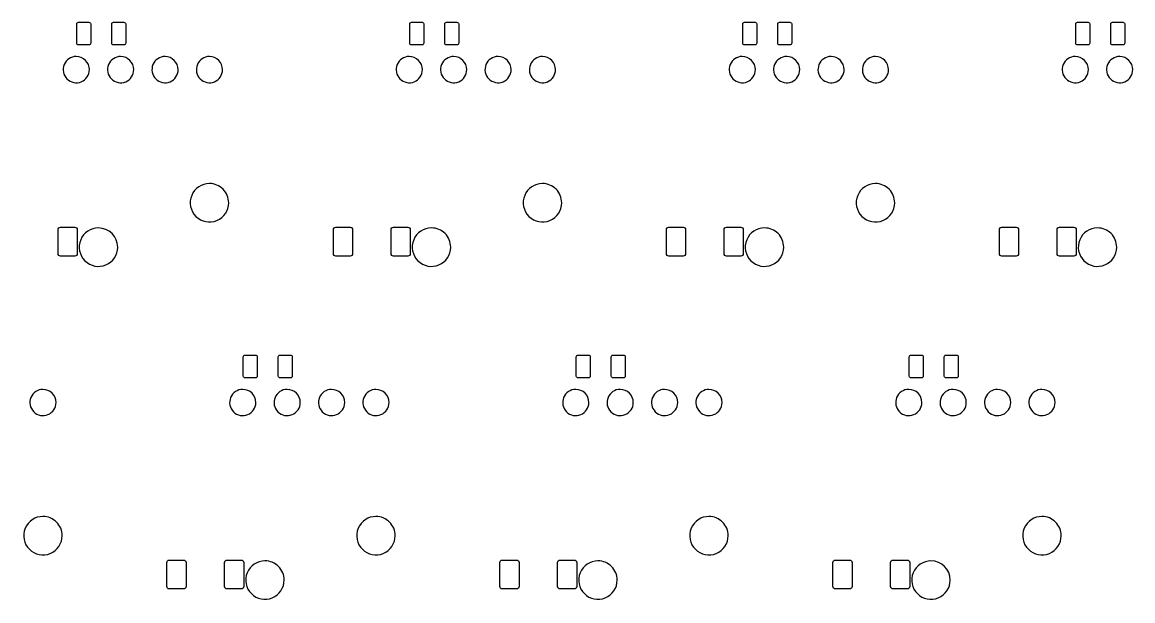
# Model space of a CAD drawing. Extents: x 0 to 449, y -141 to 0.
# Drawn here: x 184.4 to 247.9, y -68.2 to -35.1 of the extents above; entities that cross this region are included whole.
import ezdxf

# ---------------------------------------------------------------- set-up
doc = ezdxf.new("R2010")
doc.units = 0
doc.layers.get('0').update_dxf_attribs({"linetype": 'CONTINUOUS'})

msp = doc.modelspace()

# ---------------------------------------------------------------- linework, layer by layer
at = {"color": 7}
for p, q in [((187.53749, -35.193219), (187.54511, -35.154951)), ((187.53749, -36.293219), (187.53749, -35.193219)), ((187.54511, -35.154951), (187.56678, -35.122508)), ((187.56678, -35.122508), (187.59923, -35.100831)), ((187.59923, -35.100831), (187.63749, -35.093219)), ((187.63749, -35.093219), (188.23749, -35.093219)), ((188.23749, -35.093219), (188.27576, -35.100831)), ((188.27576, -35.100831), (188.30821, -35.122508)), ((188.30821, -35.122508), (188.32988, -35.154951)), ((188.32988, -35.154951), (188.33749, -35.193219)), ((188.33749, -35.193219), (188.33749, -36.293219)), ((189.5375, -35.193219), (189.54511, -35.154951)), ((189.5375, -36.293219), (189.5375, -35.193219)), ((189.54511, -35.154951), (189.56679, -35.122508)), ((189.56679, -35.122508), (189.59923, -35.100831)), ((189.59923, -35.100831), (189.6375, -35.093219)), ((189.6375, -35.093219), (190.2375, -35.093219)), ((190.2375, -35.093219), (190.27576, -35.100831)), ((190.27576, -35.100831), (190.30821, -35.122508)), ((190.30821, -35.122508), (190.32988, -35.154951)), ((190.32988, -35.154951), (190.3375, -35.193219)), ((190.3375, -35.193219), (190.3375, -36.293219)), ((206.58749, -35.193219), (206.59511, -35.154951)), ((206.58749, -36.293219), (206.58749, -35.193219)), ((206.59511, -35.154951), (206.61678, -35.122508)), ((206.61678, -35.122508), (206.64923, -35.100831)), ((206.64923, -35.100831), (206.68749, -35.093219)), ((206.68749, -35.093219), (207.28749, -35.093219)), ((207.28749, -35.093219), (207.32576, -35.100831)), ((207.32576, -35.100831), (207.35821, -35.122508)), ((207.35821, -35.122508), (207.37988, -35.154951)), ((207.37988, -35.154951), (207.38749, -35.193219)), ((207.38749, -35.193219), (207.38749, -36.293219)), ((208.5875, -35.193219), (208.59511, -35.154951)), ((208.5875, -36.293219), (208.5875, -35.193219)), ((208.59511, -35.154951), (208.61679, -35.122508)), ((208.61679, -35.122508), (208.64923, -35.100831)), ((208.64923, -35.100831), (208.6875, -35.093219)), ((208.6875, -35.093219), (209.2875, -35.093219)), ((209.2875, -35.093219), (209.32576, -35.100831)), ((209.32576, -35.100831), (209.35821, -35.122508)), ((209.35821, -35.122508), (209.37988, -35.154951)), ((209.37988, -35.154951), (209.3875, -35.193219)), ((209.3875, -35.193219), (209.3875, -36.293219)), ((225.63749, -35.193219), (225.64511, -35.154951)), ((225.63749, -36.293219), (225.63749, -35.193219)), ((225.64511, -35.154951), (225.66678, -35.122508)), ((225.66678, -35.122508), (225.69923, -35.100831)), ((225.69923, -35.100831), (225.73749, -35.093219)), ((225.73749, -35.093219), (226.33749, -35.093219)), ((226.33749, -35.093219), (226.37576, -35.100831)), ((226.37576, -35.100831), (226.40821, -35.122508)), ((226.40821, -35.122508), (226.42988, -35.154951)), ((226.42988, -35.154951), (226.43749, -35.193219)), ((226.43749, -35.193219), (226.43749, -36.293219)), ((227.6375, -35.193219), (227.64511, -35.154951)), ((227.6375, -36.293219), (227.6375, -35.193219)), ((227.64511, -35.154951), (227.66679, -35.122508)), ((227.66679, -35.122508), (227.69923, -35.100831)), ((227.69923, -35.100831), (227.7375, -35.093219)), ((227.7375, -35.093219), (228.3375, -35.093219)), ((228.3375, -35.093219), (228.37576, -35.100831)), ((228.37576, -35.100831), (228.40821, -35.122508)), ((228.40821, -35.122508), (228.42988, -35.154951)), ((228.42988, -35.154951), (228.4375, -35.193219)), ((228.4375, -35.193219), (228.4375, -36.293219)), ((244.68749, -35.193219), (244.69511, -35.154951)), ((244.68749, -36.293219), (244.68749, -35.193219)), ((244.69511, -35.154951), (244.71678, -35.122508)), ((244.71678, -35.122508), (244.74923, -35.100831)), ((244.74923, -35.100831), (244.78749, -35.093219)), ((244.78749, -35.093219), (245.38749, -35.093219)), ((245.38749, -35.093219), (245.42576, -35.100831)), ((245.42576, -35.100831), (245.45821, -35.122508)), ((245.45821, -35.122508), (245.47988, -35.154951)), ((245.47988, -35.154951), (245.48749, -35.193219)), ((245.48749, -35.193219), (245.48749, -36.293219)), ((246.6875, -35.193219), (246.69511, -35.154951)), ((246.6875, -36.293219), (246.6875, -35.193219)), ((246.69511, -35.154951), (246.71679, -35.122508)), ((246.71679, -35.122508), (246.74923, -35.100831)), ((246.74923, -35.100831), (246.7875, -35.093219)), ((246.7875, -35.093219), (247.3875, -35.093219)), ((247.3875, -35.093219), (247.42576, -35.100831)), ((247.42576, -35.100831), (247.45821, -35.122508)), ((247.45821, -35.122508), (247.47988, -35.154951)), ((247.47988, -35.154951), (247.4875, -35.193219)), ((247.4875, -35.193219), (247.4875, -36.293219)), ((187.54511, -36.331487), (187.53749, -36.293219)), ((187.56678, -36.36393), (187.54511, -36.331487)), ((187.59923, -36.385607), (187.56678, -36.36393)), ((187.63749, -36.393219), (187.59923, -36.385607)), ((188.23749, -36.393219), (187.63749, -36.393219)), ((188.27576, -36.385607), (188.23749, -36.393219)), ((188.30821, -36.36393), (188.27576, -36.385607)), ((188.32988, -36.331487), (188.30821, -36.36393)), ((188.33749, -36.293219), (188.32988, -36.331487)), ((189.54511, -36.331487), (189.5375, -36.293219)), ((189.56679, -36.36393), (189.54511, -36.331487)), ((189.59923, -36.385607), (189.56679, -36.36393)), ((189.6375, -36.393219), (189.59923, -36.385607)), ((190.2375, -36.393219), (189.6375, -36.393219)), ((190.27576, -36.385607), (190.2375, -36.393219)), ((190.30821, -36.36393), (190.27576, -36.385607)), ((190.32988, -36.331487), (190.30821, -36.36393)), ((190.3375, -36.293219), (190.32988, -36.331487)), ((206.59511, -36.331487), (206.58749, -36.293219)), ((206.61678, -36.36393), (206.59511, -36.331487)), ((206.64923, -36.385607), (206.61678, -36.36393)), ((206.68749, -36.393219), (206.64923, -36.385607)), ((207.28749, -36.393219), (206.68749, -36.393219)), ((207.32576, -36.385607), (207.28749, -36.393219)), ((207.35821, -36.36393), (207.32576, -36.385607)), ((207.37988, -36.331487), (207.35821, -36.36393)), ((207.38749, -36.293219), (207.37988, -36.331487)), ((208.59511, -36.331487), (208.5875, -36.293219)), ((208.61679, -36.36393), (208.59511, -36.331487)), ((208.64923, -36.385607), (208.61679, -36.36393)), ((208.6875, -36.393219), (208.64923, -36.385607)), ((209.2875, -36.393219), (208.6875, -36.393219)), ((209.32576, -36.385607), (209.2875, -36.393219)), ((209.35821, -36.36393), (209.32576, -36.385607)), ((209.37988, -36.331487), (209.35821, -36.36393)), ((209.3875, -36.293219), (209.37988, -36.331487)), ((225.64511, -36.331487), (225.63749, -36.293219)), ((225.66678, -36.36393), (225.64511, -36.331487)), ((225.69923, -36.385607), (225.66678, -36.36393)), ((225.73749, -36.393219), (225.69923, -36.385607)), ((226.33749, -36.393219), (225.73749, -36.393219)), ((226.37576, -36.385607), (226.33749, -36.393219)), ((226.40821, -36.36393), (226.37576, -36.385607)), ((226.42988, -36.331487), (226.40821, -36.36393)), ((226.43749, -36.293219), (226.42988, -36.331487)), ((227.64511, -36.331487), (227.6375, -36.293219)), ((227.66679, -36.36393), (227.64511, -36.331487)), ((227.69923, -36.385607), (227.66679, -36.36393)), ((227.7375, -36.393219), (227.69923, -36.385607)), ((228.3375, -36.393219), (227.7375, -36.393219)), ((228.37576, -36.385607), (228.3375, -36.393219)), ((228.40821, -36.36393), (228.37576, -36.385607)), ((228.42988, -36.331487), (228.40821, -36.36393)), ((228.4375, -36.293219), (228.42988, -36.331487)), ((244.69511, -36.331487), (244.68749, -36.293219)), ((244.71678, -36.36393), (244.69511, -36.331487)), ((244.74923, -36.385607), (244.71678, -36.36393)), ((244.78749, -36.393219), (244.74923, -36.385607)), ((245.38749, -36.393219), (244.78749, -36.393219)), ((245.42576, -36.385607), (245.38749, -36.393219)), ((245.45821, -36.36393), (245.42576, -36.385607)), ((245.47988, -36.331487), (245.45821, -36.36393)), ((245.48749, -36.293219), (245.47988, -36.331487)), ((246.69511, -36.331487), (246.6875, -36.293219)), ((246.71679, -36.36393), (246.69511, -36.331487)), ((246.74923, -36.385607), (246.71679, -36.36393)), ((246.7875, -36.393219), (246.74923, -36.385607)), ((247.3875, -36.393219), (246.7875, -36.393219)), ((247.42576, -36.385607), (247.3875, -36.393219)), ((247.45821, -36.36393), (247.42576, -36.385607)), ((247.47988, -36.331487), (247.45821, -36.36393)), ((247.4875, -36.293219), (247.47988, -36.331487)), ((187.50874, -37.05697), (187.50874, -37.05697)), ((190.04874, -37.05697), (190.04874, -37.05697)), ((192.58874, -37.05697), (192.58874, -37.05697)), ((195.12874, -37.05697), (195.12874, -37.05697)), ((206.55874, -37.05697), (206.55874, -37.05697)), ((209.09874, -37.05697), (209.09874, -37.05697)), ((211.63874, -37.05697), (211.63874, -37.05697)), ((214.17874, -37.05697), (214.17874, -37.05697)), ((225.60874, -37.05697), (225.60874, -37.05697)), ((228.14874, -37.05697), (228.14874, -37.05697)), ((230.68874, -37.05697), (230.68874, -37.05697)), ((233.22874, -37.05697), (233.22874, -37.05697)), ((244.65874, -37.05697), (244.65874, -37.05697)), ((247.19874, -37.05697), (247.19874, -37.05697)), ((195.12874, -44.32697), (195.12874, -44.32697)), ((214.17874, -44.32697), (214.17874, -44.32697)), ((233.22874, -44.32697), (233.22874, -44.32697)), ((186.46562, -46.961969), (186.47609, -46.90935)), ((186.46562, -48.336969), (186.46562, -46.961969)), ((186.47609, -46.90935), (186.50589, -46.864742)), ((186.50589, -46.864742), (186.5505, -46.834936)), ((186.5505, -46.834936), (186.60312, -46.824469)), ((186.60312, -46.824469), (187.42812, -46.824469)), ((187.42812, -46.824469), (187.48074, -46.834936)), ((187.48074, -46.834936), (187.52535, -46.864742)), ((187.52535, -46.864742), (187.55515, -46.90935)), ((187.55515, -46.90935), (187.56562, -46.961969)), ((187.56562, -46.961969), (187.56562, -48.336969)), ((188.77874, -46.86697), (188.77874, -46.86697)), ((202.21562, -46.961969), (202.22609, -46.90935)), ((202.21562, -48.336969), (202.21562, -46.961969)), ((202.22609, -46.90935), (202.25589, -46.864742)), ((202.25589, -46.864742), (202.3005, -46.834936)), ((202.3005, -46.834936), (202.35312, -46.824469)), ((202.35312, -46.824469), (203.17812, -46.824469)), ((203.17812, -46.824469), (203.23074, -46.834936)), ((203.23074, -46.834936), (203.27535, -46.864742)), ((203.27535, -46.864742), (203.30515, -46.90935)), ((203.30515, -46.90935), (203.31562, -46.961969)), ((203.31562, -46.961969), (203.31562, -48.336969)), ((205.51562, -46.961969), (205.52609, -46.90935)), ((205.51562, -48.336969), (205.51562, -46.961969)), ((205.52609, -46.90935), (205.55589, -46.864742)), ((205.55589, -46.864742), (205.6005, -46.834936)), ((205.6005, -46.834936), (205.65312, -46.824469)), ((205.65312, -46.824469), (206.47812, -46.824469)), ((206.47812, -46.824469), (206.53074, -46.834936)), ((206.53074, -46.834936), (206.57535, -46.864742)), ((206.57535, -46.864742), (206.60515, -46.90935)), ((206.60515, -46.90935), (206.61562, -46.961969)), ((206.61562, -46.961969), (206.61562, -48.336969)), ((207.82874, -46.86697), (207.82874, -46.86697)), ((221.26562, -46.961969), (221.27609, -46.90935)), ((221.26562, -48.336969), (221.26562, -46.961969)), ((221.27609, -46.90935), (221.30589, -46.864742)), ((221.30589, -46.864742), (221.3505, -46.834936)), ((221.3505, -46.834936), (221.40312, -46.824469)), ((221.40312, -46.824469), (222.22812, -46.824469)), ((222.22812, -46.824469), (222.28074, -46.834936)), ((222.28074, -46.834936), (222.32535, -46.864742)), ((222.32535, -46.864742), (222.35515, -46.90935)), ((222.35515, -46.90935), (222.36562, -46.961969)), ((222.36562, -46.961969), (222.36562, -48.336969)), ((224.56562, -46.961969), (224.57609, -46.90935)), ((224.56562, -48.336969), (224.56562, -46.961969)), ((224.57609, -46.90935), (224.60589, -46.864742)), ((224.60589, -46.864742), (224.6505, -46.834936)), ((224.6505, -46.834936), (224.70312, -46.824469)), ((224.70312, -46.824469), (225.52812, -46.824469)), ((225.52812, -46.824469), (225.58074, -46.834936)), ((225.58074, -46.834936), (225.62535, -46.864742)), ((225.62535, -46.864742), (225.65515, -46.90935)), ((225.65515, -46.90935), (225.66562, -46.961969)), ((225.66562, -46.961969), (225.66562, -48.336969)), ((226.87874, -46.86697), (226.87874, -46.86697)), ((240.31562, -46.961969), (240.32609, -46.90935)), ((240.31562, -48.336969), (240.31562, -46.961969)), ((240.32609, -46.90935), (240.35589, -46.864742)), ((240.35589, -46.864742), (240.4005, -46.834936)), ((240.4005, -46.834936), (240.45312, -46.824469)), ((240.45312, -46.824469), (241.27812, -46.824469)), ((241.27812, -46.824469), (241.33074, -46.834936)), ((241.33074, -46.834936), (241.37535, -46.864742)), ((241.37535, -46.864742), (241.40515, -46.90935)), ((241.40515, -46.90935), (241.41562, -46.961969)), ((241.41562, -46.961969), (241.41562, -48.336969)), ((243.61562, -46.961969), (243.62609, -46.90935)), ((243.61562, -48.336969), (243.61562, -46.961969)), ((243.62609, -46.90935), (243.65589, -46.864742)), ((243.65589, -46.864742), (243.7005, -46.834936)), ((243.7005, -46.834936), (243.75312, -46.824469)), ((243.75312, -46.824469), (244.57812, -46.824469)), ((244.57812, -46.824469), (244.63074, -46.834936)), ((244.63074, -46.834936), (244.67535, -46.864742)), ((244.67535, -46.864742), (244.70515, -46.90935)), ((244.70515, -46.90935), (244.71562, -46.961969)), ((244.71562, -46.961969), (244.71562, -48.336969)), ((245.92874, -46.86697), (245.92874, -46.86697)), ((186.47609, -48.389588), (186.46562, -48.336969)), ((186.50589, -48.434196), (186.47609, -48.389588)), ((186.5505, -48.464002), (186.50589, -48.434196)), ((186.60312, -48.474469), (186.5505, -48.464002)), ((187.42812, -48.474469), (186.60312, -48.474469)), ((187.48074, -48.464002), (187.42812, -48.474469)), ((187.52535, -48.434196), (187.48074, -48.464002)), ((187.55515, -48.389588), (187.52535, -48.434196)), ((187.56562, -48.336969), (187.55515, -48.389588)), ((202.22609, -48.389588), (202.21562, -48.336969)), ((202.25589, -48.434196), (202.22609, -48.389588)), ((202.3005, -48.464002), (202.25589, -48.434196)), ((202.35312, -48.474469), (202.3005, -48.464002)), ((203.17812, -48.474469), (202.35312, -48.474469)), ((203.23074, -48.464002), (203.17812, -48.474469)), ((203.27535, -48.434196), (203.23074, -48.464002)), ((203.30515, -48.389588), (203.27535, -48.434196)), ((203.31562, -48.336969), (203.30515, -48.389588)), ((205.52609, -48.389588), (205.51562, -48.336969)), ((205.55589, -48.434196), (205.52609, -48.389588)), ((205.6005, -48.464002), (205.55589, -48.434196)), ((205.65312, -48.474469), (205.6005, -48.464002)), ((206.47812, -48.474469), (205.65312, -48.474469)), ((206.53074, -48.464002), (206.47812, -48.474469)), ((206.57535, -48.434196), (206.53074, -48.464002)), ((206.60515, -48.389588), (206.57535, -48.434196)), ((206.61562, -48.336969), (206.60515, -48.389588)), ((221.27609, -48.389588), (221.26562, -48.336969)), ((221.30589, -48.434196), (221.27609, -48.389588)), ((221.3505, -48.464002), (221.30589, -48.434196)), ((221.40312, -48.474469), (221.3505, -48.464002)), ((222.22812, -48.474469), (221.40312, -48.474469)), ((222.28074, -48.464002), (222.22812, -48.474469)), ((222.32535, -48.434196), (222.28074, -48.464002)), ((222.35515, -48.389588), (222.32535, -48.434196)), ((222.36562, -48.336969), (222.35515, -48.389588)), ((224.57609, -48.389588), (224.56562, -48.336969)), ((224.60589, -48.434196), (224.57609, -48.389588)), ((224.6505, -48.464002), (224.60589, -48.434196)), ((224.70312, -48.474469), (224.6505, -48.464002)), ((225.52812, -48.474469), (224.70312, -48.474469)), ((225.58074, -48.464002), (225.52812, -48.474469)), ((225.62535, -48.434196), (225.58074, -48.464002)), ((225.65515, -48.389588), (225.62535, -48.434196)), ((225.66562, -48.336969), (225.65515, -48.389588)), ((240.32609, -48.389588), (240.31562, -48.336969)), ((240.35589, -48.434196), (240.32609, -48.389588)), ((240.4005, -48.464002), (240.35589, -48.434196)), ((240.45312, -48.474469), (240.4005, -48.464002)), ((241.27812, -48.474469), (240.45312, -48.474469)), ((241.33074, -48.464002), (241.27812, -48.474469)), ((241.37535, -48.434196), (241.33074, -48.464002)), ((241.40515, -48.389588), (241.37535, -48.434196)), ((241.41562, -48.336969), (241.40515, -48.389588)), ((243.62609, -48.389588), (243.61562, -48.336969)), ((243.65589, -48.434196), (243.62609, -48.389588)), ((243.7005, -48.464002), (243.65589, -48.434196)), ((243.75312, -48.474469), (243.7005, -48.464002)), ((244.57812, -48.474469), (243.75312, -48.474469)), ((244.63074, -48.464002), (244.57812, -48.474469)), ((244.67535, -48.434196), (244.63074, -48.464002)), ((244.70515, -48.389588), (244.67535, -48.434196)), ((244.71562, -48.336969), (244.70515, -48.389588)), ((197.06249, -54.243219), (197.07011, -54.204951)), ((197.06249, -55.343219), (197.06249, -54.243219)), ((197.07011, -54.204951), (197.09178, -54.172508)), ((197.09178, -54.172508), (197.12423, -54.150831)), ((197.12423, -54.150831), (197.16249, -54.143219)), ((197.16249, -54.143219), (197.76249, -54.143219)), ((197.76249, -54.143219), (197.80076, -54.150831)), ((197.80076, -54.150831), (197.83321, -54.172508)), ((197.83321, -54.172508), (197.85488, -54.204951)), ((197.85488, -54.204951), (197.86249, -54.243219)), ((197.86249, -54.243219), (197.86249, -55.343219)), ((199.0625, -54.243219), (199.07011, -54.204951)), ((199.0625, -55.343219), (199.0625, -54.243219)), ((199.07011, -54.204951), (199.09179, -54.172508)), ((199.09179, -54.172508), (199.12423, -54.150831)), ((199.12423, -54.150831), (199.1625, -54.143219)), ((199.1625, -54.143219), (199.7625, -54.143219)), ((199.7625, -54.143219), (199.80076, -54.150831)), ((199.80076, -54.150831), (199.83321, -54.172508)), ((199.83321, -54.172508), (199.85488, -54.204951)), ((199.85488, -54.204951), (199.8625, -54.243219)), ((199.8625, -54.243219), (199.8625, -55.343219)), ((216.11249, -54.243219), (216.12011, -54.204951)), ((216.11249, -55.343219), (216.11249, -54.243219)), ((216.12011, -54.204951), (216.14178, -54.172508)), ((216.14178, -54.172508), (216.17423, -54.150831)), ((216.17423, -54.150831), (216.21249, -54.143219)), ((216.21249, -54.143219), (216.81249, -54.143219)), ((216.81249, -54.143219), (216.85076, -54.150831)), ((216.85076, -54.150831), (216.88321, -54.172508)), ((216.88321, -54.172508), (216.90488, -54.204951)), ((216.90488, -54.204951), (216.91249, -54.243219)), ((216.91249, -54.243219), (216.91249, -55.343219)), ((218.1125, -54.243219), (218.12011, -54.204951)), ((218.1125, -55.343219), (218.1125, -54.243219)), ((218.12011, -54.204951), (218.14179, -54.172508)), ((218.14179, -54.172508), (218.17423, -54.150831)), ((218.17423, -54.150831), (218.2125, -54.143219)), ((218.2125, -54.143219), (218.8125, -54.143219)), ((218.8125, -54.143219), (218.85076, -54.150831)), ((218.85076, -54.150831), (218.88321, -54.172508)), ((218.88321, -54.172508), (218.90488, -54.204951)), ((218.90488, -54.204951), (218.9125, -54.243219)), ((218.9125, -54.243219), (218.9125, -55.343219)), ((235.16249, -54.243219), (235.17011, -54.204951)), ((235.16249, -55.343219), (235.16249, -54.243219)), ((235.17011, -54.204951), (235.19178, -54.172508)), ((235.19178, -54.172508), (235.22423, -54.150831)), ((235.22423, -54.150831), (235.26249, -54.143219)), ((235.26249, -54.143219), (235.86249, -54.143219)), ((235.86249, -54.143219), (235.90076, -54.150831)), ((235.90076, -54.150831), (235.93321, -54.172508)), ((235.93321, -54.172508), (235.95488, -54.204951)), ((235.95488, -54.204951), (235.96249, -54.243219)), ((235.96249, -54.243219), (235.96249, -55.343219)), ((237.1625, -54.243219), (237.17011, -54.204951)), ((237.1625, -55.343219), (237.1625, -54.243219)), ((237.17011, -54.204951), (237.19179, -54.172508)), ((237.19179, -54.172508), (237.22423, -54.150831)), ((237.22423, -54.150831), (237.2625, -54.143219)), ((237.2625, -54.143219), (237.8625, -54.143219)), ((237.8625, -54.143219), (237.90076, -54.150831)), ((237.90076, -54.150831), (237.93321, -54.172508)), ((237.93321, -54.172508), (237.95488, -54.204951)), ((237.95488, -54.204951), (237.9625, -54.243219)), ((237.9625, -54.243219), (237.9625, -55.343219)), ((197.07011, -55.381487), (197.06249, -55.343219)), ((197.09178, -55.41393), (197.07011, -55.381487)), ((197.12423, -55.435607), (197.09178, -55.41393)), ((197.16249, -55.443219), (197.12423, -55.435607)), ((197.76249, -55.443219), (197.16249, -55.443219)), ((197.80076, -55.435607), (197.76249, -55.443219)), ((197.83321, -55.41393), (197.80076, -55.435607)), ((197.85488, -55.381487), (197.83321, -55.41393)), ((197.86249, -55.343219), (197.85488, -55.381487)), ((199.07011, -55.381487), (199.0625, -55.343219)), ((199.09179, -55.41393), (199.07011, -55.381487)), ((199.12423, -55.435607), (199.09179, -55.41393)), ((199.1625, -55.443219), (199.12423, -55.435607)), ((199.7625, -55.443219), (199.1625, -55.443219)), ((199.80076, -55.435607), (199.7625, -55.443219)), ((199.83321, -55.41393), (199.80076, -55.435607)), ((199.85488, -55.381487), (199.83321, -55.41393)), ((199.8625, -55.343219), (199.85488, -55.381487)), ((216.12011, -55.381487), (216.11249, -55.343219)), ((216.14178, -55.41393), (216.12011, -55.381487)), ((216.17423, -55.435607), (216.14178, -55.41393)), ((216.21249, -55.443219), (216.17423, -55.435607)), ((216.81249, -55.443219), (216.21249, -55.443219)), ((216.85076, -55.435607), (216.81249, -55.443219)), ((216.88321, -55.41393), (216.85076, -55.435607)), ((216.90488, -55.381487), (216.88321, -55.41393)), ((216.91249, -55.343219), (216.90488, -55.381487)), ((218.12011, -55.381487), (218.1125, -55.343219)), ((218.14179, -55.41393), (218.12011, -55.381487)), ((218.17423, -55.435607), (218.14179, -55.41393)), ((218.2125, -55.443219), (218.17423, -55.435607)), ((218.8125, -55.443219), (218.2125, -55.443219)), ((218.85076, -55.435607), (218.8125, -55.443219)), ((218.88321, -55.41393), (218.85076, -55.435607)), ((218.90488, -55.381487), (218.88321, -55.41393)), ((218.9125, -55.343219), (218.90488, -55.381487)), ((235.17011, -55.381487), (235.16249, -55.343219)), ((235.19178, -55.41393), (235.17011, -55.381487)), ((235.22423, -55.435607), (235.19178, -55.41393)), ((235.26249, -55.443219), (235.22423, -55.435607)), ((235.86249, -55.443219), (235.26249, -55.443219)), ((235.90076, -55.435607), (235.86249, -55.443219)), ((235.93321, -55.41393), (235.90076, -55.435607)), ((235.95488, -55.381487), (235.93321, -55.41393)), ((235.96249, -55.343219), (235.95488, -55.381487)), ((237.17011, -55.381487), (237.1625, -55.343219)), ((237.19179, -55.41393), (237.17011, -55.381487)), ((237.22423, -55.435607), (237.19179, -55.41393)), ((237.2625, -55.443219), (237.22423, -55.435607)), ((237.8625, -55.443219), (237.2625, -55.443219)), ((237.90076, -55.435607), (237.8625, -55.443219)), ((237.93321, -55.41393), (237.90076, -55.435607)), ((237.95488, -55.381487), (237.93321, -55.41393)), ((237.9625, -55.343219), (237.95488, -55.381487)), ((185.603748, -56.10697), (185.603748, -56.10697)), ((197.033748, -56.10697), (197.033748, -56.10697)), ((199.573748, -56.10697), (199.573748, -56.10697)), ((202.113748, -56.10697), (202.113748, -56.10697)), ((204.653748, -56.10697), (204.653748, -56.10697)), ((216.083748, -56.10697), (216.083748, -56.10697)), ((218.623748, -56.10697), (218.623748, -56.10697)), ((221.163748, -56.10697), (221.163748, -56.10697)), ((223.703748, -56.10697), (223.703748, -56.10697)), ((235.133748, -56.10697), (235.133748, -56.10697)), ((237.673748, -56.10697), (237.673748, -56.10697)), ((240.213748, -56.10697), (240.213748, -56.10697)), ((242.753748, -56.10697), (242.753748, -56.10697)), ((185.603748, -63.376966), (185.603748, -63.376966)), ((204.653748, -63.376966), (204.653748, -63.376966)), ((223.703748, -63.376966), (223.703748, -63.376966)), ((242.753748, -63.376966), (242.753748, -63.376966)), ((192.69062, -66.011969), (192.70109, -65.95935)), ((192.69062, -67.386969), (192.69062, -66.011969)), ((192.70109, -65.95935), (192.73089, -65.914742)), ((192.73089, -65.914742), (192.7755, -65.884936)), ((192.7755, -65.884936), (192.82812, -65.874469)), ((192.82812, -65.874469), (193.65312, -65.874469)), ((193.65312, -65.874469), (193.70574, -65.884936)), ((193.70574, -65.884936), (193.75035, -65.914742)), ((193.75035, -65.914742), (193.78015, -65.95935)), ((193.78015, -65.95935), (193.79062, -66.011969)), ((193.79062, -66.011969), (193.79062, -67.386969)), ((195.99062, -66.011969), (196.00109, -65.95935)), ((195.99062, -67.386969), (195.99062, -66.011969)), ((196.00109, -65.95935), (196.03089, -65.914742)), ((196.03089, -65.914742), (196.0755, -65.884936)), ((196.0755, -65.884936), (196.12812, -65.874469)), ((196.12812, -65.874469), (196.95312, -65.874469)), ((196.95312, -65.874469), (197.00574, -65.884936)), ((197.00574, -65.884936), (197.05035, -65.914742)), ((197.05035, -65.914742), (197.08015, -65.95935)), ((197.08015, -65.95935), (197.09062, -66.011969)), ((197.09062, -66.011969), (197.09062, -67.386969)), ((198.303748, -65.916966), (198.303748, -65.916966)), ((211.74062, -66.011969), (211.75109, -65.95935)), ((211.74062, -67.386969), (211.74062, -66.011969)), ((211.75109, -65.95935), (211.78089, -65.914742)), ((211.78089, -65.914742), (211.8255, -65.884936)), ((211.8255, -65.884936), (211.87812, -65.874469)), ((211.87812, -65.874469), (212.70312, -65.874469)), ((212.70312, -65.874469), (212.75574, -65.884936)), ((212.75574, -65.884936), (212.80035, -65.914742)), ((212.80035, -65.914742), (212.83015, -65.95935)), ((212.83015, -65.95935), (212.84062, -66.011969)), ((212.84062, -66.011969), (212.84062, -67.386969)), ((215.04062, -66.011969), (215.05109, -65.95935)), ((215.04062, -67.386969), (215.04062, -66.011969)), ((215.05109, -65.95935), (215.08089, -65.914742)), ((215.08089, -65.914742), (215.1255, -65.884936)), ((215.1255, -65.884936), (215.17812, -65.874469)), ((215.17812, -65.874469), (216.00312, -65.874469)), ((216.00312, -65.874469), (216.05574, -65.884936)), ((216.05574, -65.884936), (216.10035, -65.914742)), ((216.10035, -65.914742), (216.13015, -65.95935)), ((216.13015, -65.95935), (216.14062, -66.011969)), ((216.14062, -66.011969), (216.14062, -67.386969)), ((217.353748, -65.916966), (217.353748, -65.916966)), ((230.79062, -66.011969), (230.80109, -65.95935)), ((230.79062, -67.386969), (230.79062, -66.011969)), ((230.80109, -65.95935), (230.83089, -65.914742)), ((230.83089, -65.914742), (230.8755, -65.884936)), ((230.8755, -65.884936), (230.92812, -65.874469)), ((230.92812, -65.874469), (231.75312, -65.874469)), ((231.75312, -65.874469), (231.80574, -65.884936)), ((231.80574, -65.884936), (231.85035, -65.914742)), ((231.85035, -65.914742), (231.88015, -65.95935)), ((231.88015, -65.95935), (231.89062, -66.011969)), ((231.89062, -66.011969), (231.89062, -67.386969)), ((234.09062, -66.011969), (234.10109, -65.95935)), ((234.09062, -67.386969), (234.09062, -66.011969)), ((234.10109, -65.95935), (234.13089, -65.914742)), ((234.13089, -65.914742), (234.1755, -65.884936)), ((234.1755, -65.884936), (234.22812, -65.874469)), ((234.22812, -65.874469), (235.05312, -65.874469)), ((235.05312, -65.874469), (235.10574, -65.884936)), ((235.10574, -65.884936), (235.15035, -65.914742)), ((235.15035, -65.914742), (235.18015, -65.95935)), ((235.18015, -65.95935), (235.19062, -66.011969)), ((235.19062, -66.011969), (235.19062, -67.386969)), ((236.403748, -65.916966), (236.403748, -65.916966)), ((192.70109, -67.439588), (192.69062, -67.386969)), ((192.73089, -67.484196), (192.70109, -67.439588)), ((192.7755, -67.514002), (192.73089, -67.484196)), ((192.82812, -67.524469), (192.7755, -67.514002)), ((193.65312, -67.524469), (192.82812, -67.524469)), ((193.70574, -67.514002), (193.65312, -67.524469)), ((193.75035, -67.484196), (193.70574, -67.514002)), ((193.78015, -67.439588), (193.75035, -67.484196)), ((193.79062, -67.386969), (193.78015, -67.439588)), ((196.00109, -67.439588), (195.99062, -67.386969)), ((196.03089, -67.484196), (196.00109, -67.439588)), ((196.0755, -67.514002), (196.03089, -67.484196)), ((196.12812, -67.524469), (196.0755, -67.514002)), ((196.95312, -67.524469), (196.12812, -67.524469)), ((197.00574, -67.514002), (196.95312, -67.524469)), ((197.05035, -67.484196), (197.00574, -67.514002)), ((197.08015, -67.439588), (197.05035, -67.484196)), ((197.09062, -67.386969), (197.08015, -67.439588)), ((211.75109, -67.439588), (211.74062, -67.386969)), ((211.78089, -67.484196), (211.75109, -67.439588)), ((211.8255, -67.514002), (211.78089, -67.484196)), ((211.87812, -67.524469), (211.8255, -67.514002)), ((212.70312, -67.524469), (211.87812, -67.524469)), ((212.75574, -67.514002), (212.70312, -67.524469)), ((212.80035, -67.484196), (212.75574, -67.514002)), ((212.83015, -67.439588), (212.80035, -67.484196)), ((212.84062, -67.386969), (212.83015, -67.439588)), ((215.05109, -67.439588), (215.04062, -67.386969)), ((215.08089, -67.484196), (215.05109, -67.439588)), ((215.1255, -67.514002), (215.08089, -67.484196)), ((215.17812, -67.524469), (215.1255, -67.514002)), ((216.00312, -67.524469), (215.17812, -67.524469)), ((216.05574, -67.514002), (216.00312, -67.524469)), ((216.10035, -67.484196), (216.05574, -67.514002)), ((216.13015, -67.439588), (216.10035, -67.484196)), ((216.14062, -67.386969), (216.13015, -67.439588)), ((230.80109, -67.439588), (230.79062, -67.386969)), ((230.83089, -67.484196), (230.80109, -67.439588)), ((230.8755, -67.514002), (230.83089, -67.484196)), ((230.92812, -67.524469), (230.8755, -67.514002)), ((231.75312, -67.524469), (230.92812, -67.524469)), ((231.80574, -67.514002), (231.75312, -67.524469)), ((231.85035, -67.484196), (231.80574, -67.514002)), ((231.88015, -67.439588), (231.85035, -67.484196)), ((231.89062, -67.386969), (231.88015, -67.439588)), ((234.10109, -67.439588), (234.09062, -67.386969)), ((234.13089, -67.484196), (234.10109, -67.439588)), ((234.1755, -67.514002), (234.13089, -67.484196)), ((234.22812, -67.524469), (234.1755, -67.514002)), ((235.05312, -67.524469), (234.22812, -67.524469)), ((235.10574, -67.514002), (235.05312, -67.524469)), ((235.15035, -67.484196), (235.10574, -67.514002)), ((235.18015, -67.439588), (235.15035, -67.484196)), ((235.19062, -67.386969), (235.18015, -67.439588))]:
    msp.add_line(p, q, dxfattribs=at)
for points in [[(187.50874, -37.05697), (187.205393, -37.05697), (186.931916, -37.239701), (186.81583, -37.519957)], [(188.03907, -37.276639), (187.898418, -37.135987), (187.707652, -37.05697), (187.50874, -37.05697)], [(188.25874, -37.80697), (188.25874, -37.608057), (188.179722, -37.417292), (188.03907, -37.276639)], [(190.04874, -37.05697), (189.745393, -37.05697), (189.471916, -37.239701), (189.35583, -37.519957)], [(190.57907, -37.276639), (190.438418, -37.135987), (190.247652, -37.05697), (190.04874, -37.05697)], [(190.79874, -37.80697), (190.79874, -37.608057), (190.719722, -37.417292), (190.57907, -37.276639)], [(192.58874, -37.05697), (192.285393, -37.05697), (192.011916, -37.239701), (191.89583, -37.519957)], [(193.11907, -37.276639), (192.978418, -37.135987), (192.787652, -37.05697), (192.58874, -37.05697)], [(193.33874, -37.80697), (193.33874, -37.608057), (193.259722, -37.417292), (193.11907, -37.276639)], [(195.12874, -37.05697), (194.825393, -37.05697), (194.551916, -37.239701), (194.43583, -37.519957)], [(195.65907, -37.276639), (195.518418, -37.135987), (195.327652, -37.05697), (195.12874, -37.05697)], [(195.87874, -37.80697), (195.87874, -37.608057), (195.799722, -37.417292), (195.65907, -37.276639)], [(206.55874, -37.05697), (206.255393, -37.05697), (205.981916, -37.239701), (205.86583, -37.519957)], [(207.08907, -37.276639), (206.948418, -37.135987), (206.757652, -37.05697), (206.55874, -37.05697)], [(207.30874, -37.80697), (207.30874, -37.608057), (207.229722, -37.417292), (207.08907, -37.276639)], [(209.09874, -37.05697), (208.795393, -37.05697), (208.521916, -37.239701), (208.40583, -37.519957)], [(209.62907, -37.276639), (209.488418, -37.135987), (209.297652, -37.05697), (209.09874, -37.05697)], [(209.84874, -37.80697), (209.84874, -37.608057), (209.769722, -37.417292), (209.62907, -37.276639)], [(211.63874, -37.05697), (211.335393, -37.05697), (211.061916, -37.239701), (210.94583, -37.519957)], [(212.16907, -37.276639), (212.028418, -37.135987), (211.837652, -37.05697), (211.63874, -37.05697)], [(212.38874, -37.80697), (212.38874, -37.608057), (212.309722, -37.417292), (212.16907, -37.276639)], [(214.17874, -37.05697), (213.875393, -37.05697), (213.601916, -37.239701), (213.48583, -37.519957)], [(214.70907, -37.276639), (214.568418, -37.135987), (214.377652, -37.05697), (214.17874, -37.05697)], [(214.92874, -37.80697), (214.92874, -37.608057), (214.849722, -37.417292), (214.70907, -37.276639)], [(225.60874, -37.05697), (225.305393, -37.05697), (225.031916, -37.239701), (224.91583, -37.519957)], [(226.13907, -37.276639), (225.998418, -37.135987), (225.807652, -37.05697), (225.60874, -37.05697)], [(226.35874, -37.80697), (226.35874, -37.608057), (226.279722, -37.417292), (226.13907, -37.276639)], [(228.14874, -37.05697), (227.845393, -37.05697), (227.571916, -37.239701), (227.45583, -37.519957)], [(228.67907, -37.276639), (228.538418, -37.135987), (228.347652, -37.05697), (228.14874, -37.05697)], [(228.89874, -37.80697), (228.89874, -37.608057), (228.819722, -37.417292), (228.67907, -37.276639)], [(230.68874, -37.05697), (230.385393, -37.05697), (230.111916, -37.239701), (229.99583, -37.519957)], [(231.21907, -37.276639), (231.078418, -37.135987), (230.887652, -37.05697), (230.68874, -37.05697)], [(231.43874, -37.80697), (231.43874, -37.608057), (231.359722, -37.417292), (231.21907, -37.276639)], [(233.22874, -37.05697), (232.925393, -37.05697), (232.651916, -37.239701), (232.53583, -37.519957)], [(233.75907, -37.276639), (233.618418, -37.135987), (233.427652, -37.05697), (233.22874, -37.05697)], [(233.97874, -37.80697), (233.97874, -37.608057), (233.899722, -37.417292), (233.75907, -37.276639)], [(244.65874, -37.05697), (244.355393, -37.05697), (244.081916, -37.239701), (243.96583, -37.519957)], [(245.18907, -37.276639), (245.048418, -37.135987), (244.857652, -37.05697), (244.65874, -37.05697)], [(245.40874, -37.80697), (245.40874, -37.608057), (245.329722, -37.417292), (245.18907, -37.276639)], [(247.19874, -37.05697), (246.895393, -37.05697), (246.621916, -37.239701), (246.50583, -37.519957)], [(247.72907, -37.276639), (247.588418, -37.135987), (247.397652, -37.05697), (247.19874, -37.05697)], [(247.94874, -37.80697), (247.94874, -37.608057), (247.869722, -37.417292), (247.72907, -37.276639)], [(186.81583, -37.519957), (186.699745, -37.800213), (186.763911, -38.122801), (186.97841, -38.3373)], [(187.795753, -38.499879), (188.076008, -38.383793), (188.25874, -38.110316), (188.25874, -37.80697)], [(189.35583, -37.519957), (189.239745, -37.800213), (189.303911, -38.122801), (189.51841, -38.3373)], [(190.335753, -38.499879), (190.616008, -38.383793), (190.79874, -38.110316), (190.79874, -37.80697)], [(191.89583, -37.519957), (191.779745, -37.800213), (191.843911, -38.122801), (192.05841, -38.3373)], [(192.875753, -38.499879), (193.156008, -38.383793), (193.33874, -38.110316), (193.33874, -37.80697)], [(194.43583, -37.519957), (194.319745, -37.800213), (194.383911, -38.122801), (194.59841, -38.3373)], [(195.415753, -38.499879), (195.696008, -38.383793), (195.87874, -38.110316), (195.87874, -37.80697)], [(205.86583, -37.519957), (205.749745, -37.800213), (205.813911, -38.122801), (206.02841, -38.3373)], [(206.845753, -38.499879), (207.126008, -38.383793), (207.30874, -38.110316), (207.30874, -37.80697)], [(208.40583, -37.519957), (208.289745, -37.800213), (208.353911, -38.122801), (208.56841, -38.3373)], [(209.385753, -38.499879), (209.666008, -38.383793), (209.84874, -38.110316), (209.84874, -37.80697)], [(210.94583, -37.519957), (210.829745, -37.800213), (210.893911, -38.122801), (211.10841, -38.3373)], [(211.925753, -38.499879), (212.206008, -38.383793), (212.38874, -38.110316), (212.38874, -37.80697)], [(213.48583, -37.519957), (213.369745, -37.800213), (213.433911, -38.122801), (213.64841, -38.3373)], [(214.465753, -38.499879), (214.746008, -38.383793), (214.92874, -38.110316), (214.92874, -37.80697)], [(224.91583, -37.519957), (224.799745, -37.800213), (224.863911, -38.122801), (225.07841, -38.3373)], [(225.895753, -38.499879), (226.176008, -38.383793), (226.35874, -38.110316), (226.35874, -37.80697)], [(227.45583, -37.519957), (227.339745, -37.800213), (227.403911, -38.122801), (227.61841, -38.3373)], [(228.435753, -38.499879), (228.716008, -38.383793), (228.89874, -38.110316), (228.89874, -37.80697)], [(229.99583, -37.519957), (229.879745, -37.800213), (229.943911, -38.122801), (230.15841, -38.3373)], [(230.975753, -38.499879), (231.256008, -38.383793), (231.43874, -38.110316), (231.43874, -37.80697)], [(232.53583, -37.519957), (232.419745, -37.800213), (232.483911, -38.122801), (232.69841, -38.3373)], [(233.515753, -38.499879), (233.796008, -38.383793), (233.97874, -38.110316), (233.97874, -37.80697)], [(243.96583, -37.519957), (243.849745, -37.800213), (243.913911, -38.122801), (244.12841, -38.3373)], [(244.945753, -38.499879), (245.226008, -38.383793), (245.40874, -38.110316), (245.40874, -37.80697)], [(246.50583, -37.519957), (246.389745, -37.800213), (246.453911, -38.122801), (246.66841, -38.3373)], [(247.485753, -38.499879), (247.766008, -38.383793), (247.94874, -38.110316), (247.94874, -37.80697)], [(186.97841, -38.3373), (187.192908, -38.551798), (187.515497, -38.615965), (187.795753, -38.499879)], [(189.51841, -38.3373), (189.732908, -38.551798), (190.055497, -38.615965), (190.335753, -38.499879)], [(192.05841, -38.3373), (192.272908, -38.551798), (192.595497, -38.615965), (192.875753, -38.499879)], [(194.59841, -38.3373), (194.812908, -38.551798), (195.135497, -38.615965), (195.415753, -38.499879)], [(206.02841, -38.3373), (206.242908, -38.551798), (206.565497, -38.615965), (206.845753, -38.499879)], [(208.56841, -38.3373), (208.782908, -38.551798), (209.105497, -38.615965), (209.385753, -38.499879)], [(211.10841, -38.3373), (211.322908, -38.551798), (211.645497, -38.615965), (211.925753, -38.499879)], [(213.64841, -38.3373), (213.862908, -38.551798), (214.185497, -38.615965), (214.465753, -38.499879)], [(225.07841, -38.3373), (225.292908, -38.551798), (225.615497, -38.615965), (225.895753, -38.499879)], [(227.61841, -38.3373), (227.832908, -38.551798), (228.155497, -38.615965), (228.435753, -38.499879)], [(230.15841, -38.3373), (230.372908, -38.551798), (230.695497, -38.615965), (230.975753, -38.499879)], [(232.69841, -38.3373), (232.912908, -38.551798), (233.235497, -38.615965), (233.515753, -38.499879)], [(244.12841, -38.3373), (244.342908, -38.551798), (244.665497, -38.615965), (244.945753, -38.499879)], [(246.66841, -38.3373), (246.882908, -38.551798), (247.205497, -38.615965), (247.485753, -38.499879)], [(195.12874, -44.32697), (194.683832, -44.32697), (194.282732, -44.594976), (194.112473, -45.006018)], [(195.906557, -44.649152), (195.700267, -44.442862), (195.420478, -44.32697), (195.12874, -44.32697)], [(214.17874, -44.32697), (213.733832, -44.32697), (213.332732, -44.594976), (213.162473, -45.006018)], [(214.956557, -44.649152), (214.750267, -44.442862), (214.470478, -44.32697), (214.17874, -44.32697)], [(233.22874, -44.32697), (232.783832, -44.32697), (232.382732, -44.594976), (232.212473, -45.006018)], [(234.006557, -44.649152), (233.800267, -44.442862), (233.520478, -44.32697), (233.22874, -44.32697)], [(194.112473, -45.006018), (193.942213, -45.41706), (194.036325, -45.890189), (194.350923, -46.204787)], [(196.22874, -45.42697), (196.22874, -45.135231), (196.112847, -44.855442), (195.906557, -44.649152)], [(213.162473, -45.006018), (212.992213, -45.41706), (213.086325, -45.890189), (213.400923, -46.204787)], [(215.27874, -45.42697), (215.27874, -45.135231), (215.162847, -44.855442), (214.956557, -44.649152)], [(232.212473, -45.006018), (232.042213, -45.41706), (232.136325, -45.890189), (232.450923, -46.204787)], [(234.32874, -45.42697), (234.32874, -45.135231), (234.212847, -44.855442), (234.006557, -44.649152)], [(195.549692, -46.443237), (195.960734, -46.272978), (196.22874, -45.871878), (196.22874, -45.42697)], [(214.599692, -46.443237), (215.010734, -46.272978), (215.27874, -45.871878), (215.27874, -45.42697)], [(233.649692, -46.443237), (234.060734, -46.272978), (234.32874, -45.871878), (234.32874, -45.42697)], [(194.350923, -46.204787), (194.66552, -46.519385), (195.13865, -46.613496), (195.549692, -46.443237)], [(213.400923, -46.204787), (213.71552, -46.519385), (214.18865, -46.613496), (214.599692, -46.443237)], [(232.450923, -46.204787), (232.76552, -46.519385), (233.23865, -46.613496), (233.649692, -46.443237)], [(188.77874, -46.86697), (188.333832, -46.86697), (187.932732, -47.134976), (187.762473, -47.546018)], [(189.87874, -47.96697), (189.87874, -47.359456), (189.386253, -46.86697), (188.77874, -46.86697)], [(207.82874, -46.86697), (207.383832, -46.86697), (206.982732, -47.134976), (206.812473, -47.546018)], [(208.606557, -47.189152), (208.400267, -46.982862), (208.120478, -46.86697), (207.82874, -46.86697)], [(226.87874, -46.86697), (226.433832, -46.86697), (226.032732, -47.134976), (225.862473, -47.546018)], [(227.656557, -47.189152), (227.450267, -46.982862), (227.170478, -46.86697), (226.87874, -46.86697)], [(245.92874, -46.86697), (245.483832, -46.86697), (245.082732, -47.134976), (244.912473, -47.546018)], [(246.706557, -47.189152), (246.500267, -46.982862), (246.220478, -46.86697), (245.92874, -46.86697)], [(187.762473, -47.546018), (187.592213, -47.95706), (187.686325, -48.430189), (188.000923, -48.744787)], [(206.812473, -47.546018), (206.642213, -47.95706), (206.736325, -48.430189), (207.050923, -48.744787)], [(208.92874, -47.96697), (208.92874, -47.675231), (208.812847, -47.395442), (208.606557, -47.189152)], [(225.862473, -47.546018), (225.692213, -47.95706), (225.786325, -48.430189), (226.100923, -48.744787)], [(227.97874, -47.96697), (227.97874, -47.675231), (227.862847, -47.395442), (227.656557, -47.189152)], [(244.912473, -47.546018), (244.742213, -47.95706), (244.836325, -48.430189), (245.150923, -48.744787)], [(247.02874, -47.96697), (247.02874, -47.675231), (246.912847, -47.395442), (246.706557, -47.189152)], [(189.199692, -48.983237), (189.610734, -48.812978), (189.87874, -48.411878), (189.87874, -47.96697)], [(208.249692, -48.983237), (208.660734, -48.812978), (208.92874, -48.411878), (208.92874, -47.96697)], [(227.299692, -48.983237), (227.710734, -48.812978), (227.97874, -48.411878), (227.97874, -47.96697)], [(246.349692, -48.983237), (246.760734, -48.812978), (247.02874, -48.411878), (247.02874, -47.96697)], [(188.000923, -48.744787), (188.31552, -49.059385), (188.78865, -49.153496), (189.199692, -48.983237)], [(207.050923, -48.744787), (207.36552, -49.059385), (207.83865, -49.153496), (208.249692, -48.983237)], [(226.100923, -48.744787), (226.41552, -49.059385), (226.88865, -49.153496), (227.299692, -48.983237)], [(245.150923, -48.744787), (245.46552, -49.059385), (245.93865, -49.153496), (246.349692, -48.983237)], [(185.603748, -56.10697), (185.300401, -56.10697), (185.026924, -56.289701), (184.910838, -56.569957)], [(186.134078, -56.326639), (185.993426, -56.185987), (185.80266, -56.10697), (185.603748, -56.10697)], [(186.353748, -56.85697), (186.353748, -56.658057), (186.27473, -56.467292), (186.134078, -56.326639)], [(197.033748, -56.10697), (196.730401, -56.10697), (196.456924, -56.289701), (196.340838, -56.569957)], [(197.564078, -56.326639), (197.423426, -56.185987), (197.23266, -56.10697), (197.033748, -56.10697)], [(197.783748, -56.85697), (197.783748, -56.658057), (197.70473, -56.467292), (197.564078, -56.326639)], [(199.573748, -56.10697), (199.270401, -56.10697), (198.996924, -56.289701), (198.880838, -56.569957)], [(200.104078, -56.326639), (199.963426, -56.185987), (199.77266, -56.10697), (199.573748, -56.10697)], [(200.323748, -56.85697), (200.323748, -56.658057), (200.24473, -56.467292), (200.104078, -56.326639)], [(202.113748, -56.10697), (201.810401, -56.10697), (201.536924, -56.289701), (201.420838, -56.569957)], [(202.644078, -56.326639), (202.503426, -56.185987), (202.31266, -56.10697), (202.113748, -56.10697)], [(202.863748, -56.85697), (202.863748, -56.658057), (202.78473, -56.467292), (202.644078, -56.326639)], [(204.653748, -56.10697), (204.350401, -56.10697), (204.076924, -56.289701), (203.960838, -56.569957)], [(205.184078, -56.326639), (205.043426, -56.185987), (204.85266, -56.10697), (204.653748, -56.10697)], [(205.403748, -56.85697), (205.403748, -56.658057), (205.32473, -56.467292), (205.184078, -56.326639)], [(216.083748, -56.10697), (215.780401, -56.10697), (215.506924, -56.289701), (215.390838, -56.569957)], [(216.614078, -56.326639), (216.473426, -56.185987), (216.28266, -56.10697), (216.083748, -56.10697)], [(216.833748, -56.85697), (216.833748, -56.658057), (216.75473, -56.467292), (216.614078, -56.326639)], [(218.623748, -56.10697), (218.320401, -56.10697), (218.046924, -56.289701), (217.930838, -56.569957)], [(219.154078, -56.326639), (219.013426, -56.185987), (218.82266, -56.10697), (218.623748, -56.10697)], [(219.373748, -56.85697), (219.373748, -56.658057), (219.29473, -56.467292), (219.154078, -56.326639)], [(221.163748, -56.10697), (220.860401, -56.10697), (220.586924, -56.289701), (220.470838, -56.569957)], [(221.694078, -56.326639), (221.553426, -56.185987), (221.36266, -56.10697), (221.163748, -56.10697)], [(221.913748, -56.85697), (221.913748, -56.658057), (221.83473, -56.467292), (221.694078, -56.326639)], [(223.703748, -56.10697), (223.400401, -56.10697), (223.126924, -56.289701), (223.010838, -56.569957)], [(224.234078, -56.326639), (224.093426, -56.185987), (223.90266, -56.10697), (223.703748, -56.10697)], [(224.453748, -56.85697), (224.453748, -56.658057), (224.37473, -56.467292), (224.234078, -56.326639)], [(235.133748, -56.10697), (234.830401, -56.10697), (234.556924, -56.289701), (234.440838, -56.569957)], [(235.664078, -56.326639), (235.523426, -56.185987), (235.33266, -56.10697), (235.133748, -56.10697)], [(235.883748, -56.85697), (235.883748, -56.658057), (235.80473, -56.467292), (235.664078, -56.326639)], [(237.673748, -56.10697), (237.370401, -56.10697), (237.096924, -56.289701), (236.980838, -56.569957)], [(238.204078, -56.326639), (238.063426, -56.185987), (237.87266, -56.10697), (237.673748, -56.10697)], [(238.423748, -56.85697), (238.423748, -56.658057), (238.34473, -56.467292), (238.204078, -56.326639)], [(240.213748, -56.10697), (239.910401, -56.10697), (239.636924, -56.289701), (239.520838, -56.569957)], [(240.744078, -56.326639), (240.603426, -56.185987), (240.41266, -56.10697), (240.213748, -56.10697)], [(240.963748, -56.85697), (240.963748, -56.658057), (240.88473, -56.467292), (240.744078, -56.326639)], [(242.753748, -56.10697), (242.450401, -56.10697), (242.176924, -56.289701), (242.060838, -56.569957)], [(243.284078, -56.326639), (243.143426, -56.185987), (242.95266, -56.10697), (242.753748, -56.10697)], [(243.503748, -56.85697), (243.503748, -56.658057), (243.42473, -56.467292), (243.284078, -56.326639)], [(184.910838, -56.569957), (184.794753, -56.850213), (184.858919, -57.172801), (185.073418, -57.3873)], [(185.890761, -57.549879), (186.171016, -57.433793), (186.353748, -57.160316), (186.353748, -56.85697)], [(196.340838, -56.569957), (196.224753, -56.850213), (196.288919, -57.172801), (196.503418, -57.3873)], [(197.320761, -57.549879), (197.601016, -57.433793), (197.783748, -57.160316), (197.783748, -56.85697)], [(198.880838, -56.569957), (198.764753, -56.850213), (198.828919, -57.172801), (199.043418, -57.3873)], [(199.860761, -57.549879), (200.141016, -57.433793), (200.323748, -57.160316), (200.323748, -56.85697)], [(201.420838, -56.569957), (201.304753, -56.850213), (201.368919, -57.172801), (201.583418, -57.3873)], [(202.400761, -57.549879), (202.681016, -57.433793), (202.863748, -57.160316), (202.863748, -56.85697)], [(203.960838, -56.569957), (203.844753, -56.850213), (203.908919, -57.172801), (204.123418, -57.3873)], [(204.940761, -57.549879), (205.221016, -57.433793), (205.403748, -57.160316), (205.403748, -56.85697)], [(215.390838, -56.569957), (215.274753, -56.850213), (215.338919, -57.172801), (215.553418, -57.3873)], [(216.370761, -57.549879), (216.651016, -57.433793), (216.833748, -57.160316), (216.833748, -56.85697)], [(217.930838, -56.569957), (217.814753, -56.850213), (217.878919, -57.172801), (218.093418, -57.3873)], [(218.910761, -57.549879), (219.191016, -57.433793), (219.373748, -57.160316), (219.373748, -56.85697)], [(220.470838, -56.569957), (220.354753, -56.850213), (220.418919, -57.172801), (220.633418, -57.3873)], [(221.450761, -57.549879), (221.731016, -57.433793), (221.913748, -57.160316), (221.913748, -56.85697)], [(223.010838, -56.569957), (222.894753, -56.850213), (222.958919, -57.172801), (223.173418, -57.3873)], [(223.990761, -57.549879), (224.271016, -57.433793), (224.453748, -57.160316), (224.453748, -56.85697)], [(234.440838, -56.569957), (234.324753, -56.850213), (234.388919, -57.172801), (234.603418, -57.3873)], [(235.420761, -57.549879), (235.701016, -57.433793), (235.883748, -57.160316), (235.883748, -56.85697)], [(236.980838, -56.569957), (236.864753, -56.850213), (236.928919, -57.172801), (237.143418, -57.3873)], [(237.960761, -57.549879), (238.241016, -57.433793), (238.423748, -57.160316), (238.423748, -56.85697)], [(239.520838, -56.569957), (239.404753, -56.850213), (239.468919, -57.172801), (239.683418, -57.3873)], [(240.500761, -57.549879), (240.781016, -57.433793), (240.963748, -57.160316), (240.963748, -56.85697)], [(242.060838, -56.569957), (241.944753, -56.850213), (242.008919, -57.172801), (242.223418, -57.3873)], [(243.040761, -57.549879), (243.321016, -57.433793), (243.503748, -57.160316), (243.503748, -56.85697)], [(185.073418, -57.3873), (185.287916, -57.601798), (185.610505, -57.665965), (185.890761, -57.549879)], [(196.503418, -57.3873), (196.717916, -57.601798), (197.040505, -57.665965), (197.320761, -57.549879)], [(199.043418, -57.3873), (199.257916, -57.601798), (199.580505, -57.665965), (199.860761, -57.549879)], [(201.583418, -57.3873), (201.797916, -57.601798), (202.120505, -57.665965), (202.400761, -57.549879)], [(204.123418, -57.3873), (204.337916, -57.601798), (204.660505, -57.665965), (204.940761, -57.549879)], [(215.553418, -57.3873), (215.767916, -57.601798), (216.090505, -57.665965), (216.370761, -57.549879)], [(218.093418, -57.3873), (218.307916, -57.601798), (218.630505, -57.665965), (218.910761, -57.549879)], [(220.633418, -57.3873), (220.847916, -57.601798), (221.170505, -57.665965), (221.450761, -57.549879)], [(223.173418, -57.3873), (223.387916, -57.601798), (223.710505, -57.665965), (223.990761, -57.549879)], [(234.603418, -57.3873), (234.817916, -57.601798), (235.140505, -57.665965), (235.420761, -57.549879)], [(237.143418, -57.3873), (237.357916, -57.601798), (237.680505, -57.665965), (237.960761, -57.549879)], [(239.683418, -57.3873), (239.897916, -57.601798), (240.220505, -57.665965), (240.500761, -57.549879)], [(242.223418, -57.3873), (242.437916, -57.601798), (242.760505, -57.665965), (243.040761, -57.549879)], [(185.603748, -63.376966), (185.15884, -63.376966), (184.75774, -63.644972), (184.587481, -64.056014)], [(186.381565, -63.699148), (186.175275, -63.492858), (185.895486, -63.376966), (185.603748, -63.376966)], [(204.653748, -63.376966), (204.20884, -63.376966), (203.80774, -63.644972), (203.637481, -64.056014)], [(205.431565, -63.699148), (205.225275, -63.492858), (204.945486, -63.376966), (204.653748, -63.376966)], [(223.703748, -63.376966), (223.25884, -63.376966), (222.85774, -63.644972), (222.687481, -64.056014)], [(224.481565, -63.699148), (224.275275, -63.492858), (223.995486, -63.376966), (223.703748, -63.376966)], [(242.753748, -63.376966), (242.30884, -63.376966), (241.90774, -63.644972), (241.737481, -64.056014)], [(243.531565, -63.699148), (243.325275, -63.492858), (243.045486, -63.376966), (242.753748, -63.376966)], [(184.587481, -64.056014), (184.417221, -64.467056), (184.511333, -64.940185), (184.825931, -65.254783)], [(186.703748, -64.476966), (186.703748, -64.185227), (186.587855, -63.905438), (186.381565, -63.699148)], [(203.637481, -64.056014), (203.467221, -64.467056), (203.561333, -64.940185), (203.875931, -65.254783)], [(205.753748, -64.476966), (205.753748, -64.185227), (205.637855, -63.905438), (205.431565, -63.699148)], [(222.687481, -64.056014), (222.517221, -64.467056), (222.611333, -64.940185), (222.925931, -65.254783)], [(224.803748, -64.476966), (224.803748, -64.185227), (224.687855, -63.905438), (224.481565, -63.699148)], [(241.737481, -64.056014), (241.567221, -64.467056), (241.661333, -64.940185), (241.975931, -65.254783)], [(243.853748, -64.476966), (243.853748, -64.185227), (243.737855, -63.905438), (243.531565, -63.699148)], [(186.0247, -65.493233), (186.435742, -65.322974), (186.703748, -64.921874), (186.703748, -64.476966)], [(205.0747, -65.493233), (205.485742, -65.322974), (205.753748, -64.921874), (205.753748, -64.476966)], [(224.1247, -65.493233), (224.535742, -65.322974), (224.803748, -64.921874), (224.803748, -64.476966)], [(243.1747, -65.493233), (243.585742, -65.322974), (243.853748, -64.921874), (243.853748, -64.476966)], [(184.825931, -65.254783), (185.140528, -65.569381), (185.613658, -65.663492), (186.0247, -65.493233)], [(203.875931, -65.254783), (204.190528, -65.569381), (204.663658, -65.663492), (205.0747, -65.493233)], [(222.925931, -65.254783), (223.240528, -65.569381), (223.713658, -65.663492), (224.1247, -65.493233)], [(241.975931, -65.254783), (242.290528, -65.569381), (242.763658, -65.663492), (243.1747, -65.493233)], [(198.303748, -65.916966), (197.85884, -65.916966), (197.45774, -66.184972), (197.287481, -66.596014)], [(199.081565, -66.239148), (198.875275, -66.032858), (198.595486, -65.916966), (198.303748, -65.916966)], [(217.353748, -65.916966), (216.90884, -65.916966), (216.50774, -66.184972), (216.337481, -66.596014)], [(218.131565, -66.239148), (217.925275, -66.032858), (217.645486, -65.916966), (217.353748, -65.916966)], [(236.403748, -65.916966), (235.95884, -65.916966), (235.55774, -66.184972), (235.387481, -66.596014)], [(237.503748, -67.016966), (237.503748, -66.409452), (237.011261, -65.916966), (236.403748, -65.916966)], [(197.287481, -66.596014), (197.117221, -67.007056), (197.211333, -67.480185), (197.525931, -67.794783)], [(199.403748, -67.016966), (199.403748, -66.725227), (199.287855, -66.445438), (199.081565, -66.239148)], [(216.337481, -66.596014), (216.167221, -67.007056), (216.261333, -67.480185), (216.575931, -67.794783)], [(218.453748, -67.016966), (218.453748, -66.725227), (218.337855, -66.445438), (218.131565, -66.239148)], [(235.387481, -66.596014), (235.217221, -67.007056), (235.311333, -67.480185), (235.625931, -67.794783)], [(198.7247, -68.033233), (199.135742, -67.862974), (199.403748, -67.461874), (199.403748, -67.016966)], [(217.7747, -68.033233), (218.185742, -67.862974), (218.453748, -67.461874), (218.453748, -67.016966)], [(236.8247, -68.033233), (237.235742, -67.862974), (237.503748, -67.461874), (237.503748, -67.016966)], [(197.525931, -67.794783), (197.840528, -68.109381), (198.313658, -68.203492), (198.7247, -68.033233)], [(216.575931, -67.794783), (216.890528, -68.109381), (217.363658, -68.203492), (217.7747, -68.033233)], [(235.625931, -67.794783), (235.940528, -68.109381), (236.413658, -68.203492), (236.8247, -68.033233)]]:
    msp.add_open_spline(points, degree=3, dxfattribs=at)

doc.saveas('drawing.dxf')
